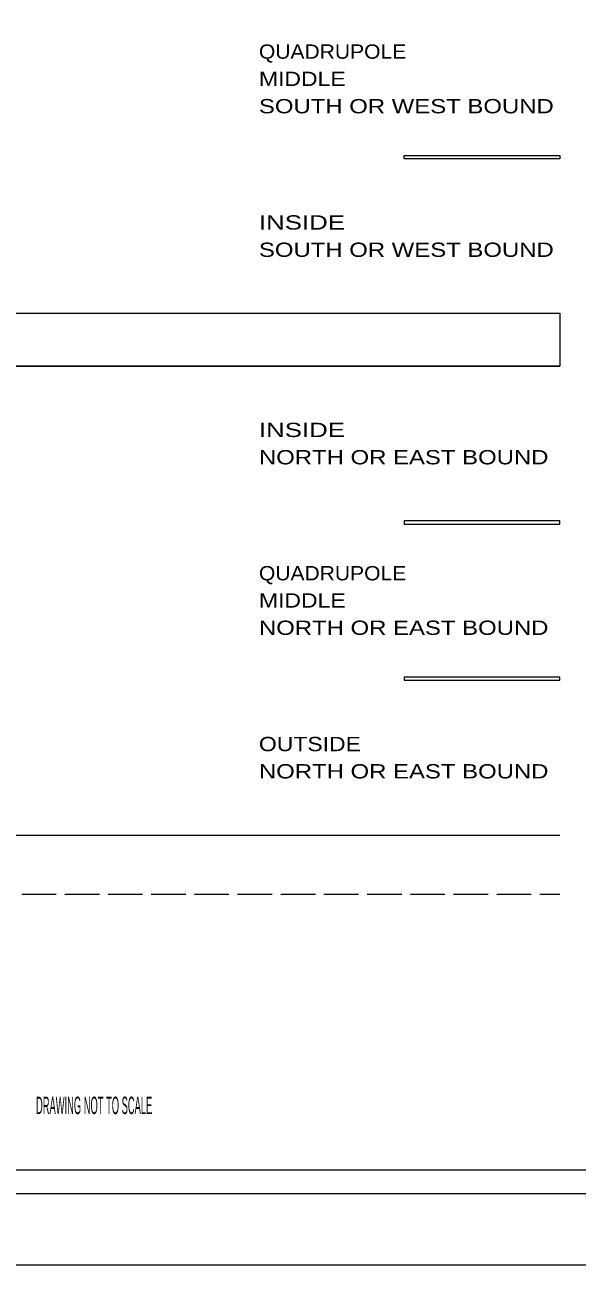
# Model space of a CAD drawing. Extents: x -556 to 1897, y -473 to 414.
# Drawn here: x 1217 to 1466, y -462 to 98 of the extents above; entities that cross this region are included whole.
import ezdxf
from ezdxf.enums import TextEntityAlignment as Align

# ---------------------------------------------------------------- set-up
doc = ezdxf.new("R2010")
doc.units = 0
doc.header["$LTSCALE"] = 2.6
doc.linetypes.add('LONG_DASHED', pattern=[7.5, 6, -1.5])
doc.layers.add('1', color=7, linetype='Continuous', lineweight=13)

msp = doc.modelspace()

# ---------------------------------------------------------------- linework, layer by layer
at = {"layer": '1'}
for p, q in [((825.286, -32.12), (1458.313, -32.12)), ((825.286, -55.948), (1458.313, -55.948)), ((825.286, -267.853), (1458.313, -267.853))]:
    msp.add_line(p, q, dxfattribs=at)
at = {"layer": '1', "linetype": 'LONG_DASHED'}
msp.add_line((825.286, -294.49), (1458.313, -294.49), dxfattribs=at)
at = {"layer": '1'}
for points in [[(1896.707, 414.489), (1896.707, -462.074), (762.332, -462.074), (762.332, 414.489)], [(792.149, -429.676), (1873.038, -429.676), (1873.038, 375.936), (792.149, 375.936)], [(1861.743, 364.268), (804.792, 364.268), (804.792, -418.973), (1861.743, -418.973)], [(1387.975, 39.183), (1458.313, 39.183), (1458.313, 37.716), (1387.975, 37.716)], [(825.286, -32.12), (1458.313, -32.12), (1458.313, -55.948), (825.286, -55.948)], [(1387.975, -127.303), (1458.313, -127.303), (1458.313, -125.83), (1387.975, -125.83)], [(1387.975, -197.893), (1458.313, -197.893), (1458.313, -196.415), (1387.975, -196.415)]]:
    msp.add_lwpolyline(points, close=True, dxfattribs=at)

# ---------------------------------------------------------------- texts
for s, width, p in [('QUADRUPOLE', 1.1, (1322.415, 82.865)), ('MIDDLE', 1.2, (1322.415, 70.534)), ('SOUTH OR WEST BOUND', 1.25, (1322.415, 58.203)), ('INSIDE', 1.35, (1322.415, 5.702)), ('SOUTH OR WEST BOUND', 1.25, (1322.415, -6.642)), ('INSIDE', 1.35, (1322.415, -88.021)), ('NORTH OR EAST BOUND', 1.25, (1322.415, -100.352)), ('QUADRUPOLE', 1.1, (1322.415, -152.743)), ('MIDDLE', 1.2, (1322.415, -165.06)), ('NORTH OR EAST BOUND', 1.25, (1322.415, -177.381)), ('OUTSIDE', 1.2, (1322.415, -229.904)), ('NORTH OR EAST BOUND', 1.25, (1322.415, -242.223))]:
    msp.add_text(s, height=6.458, dxfattribs=dict(at, width=width)).set_placement(p)
at = {"layer": '1', "width": 0.4}
msp.add_text('DRAWING NOT TO SCALE', height=7.886, dxfattribs=at).set_placement((1248.004, -393.829), align=Align.CENTER)

doc.saveas('drawing.dxf')
